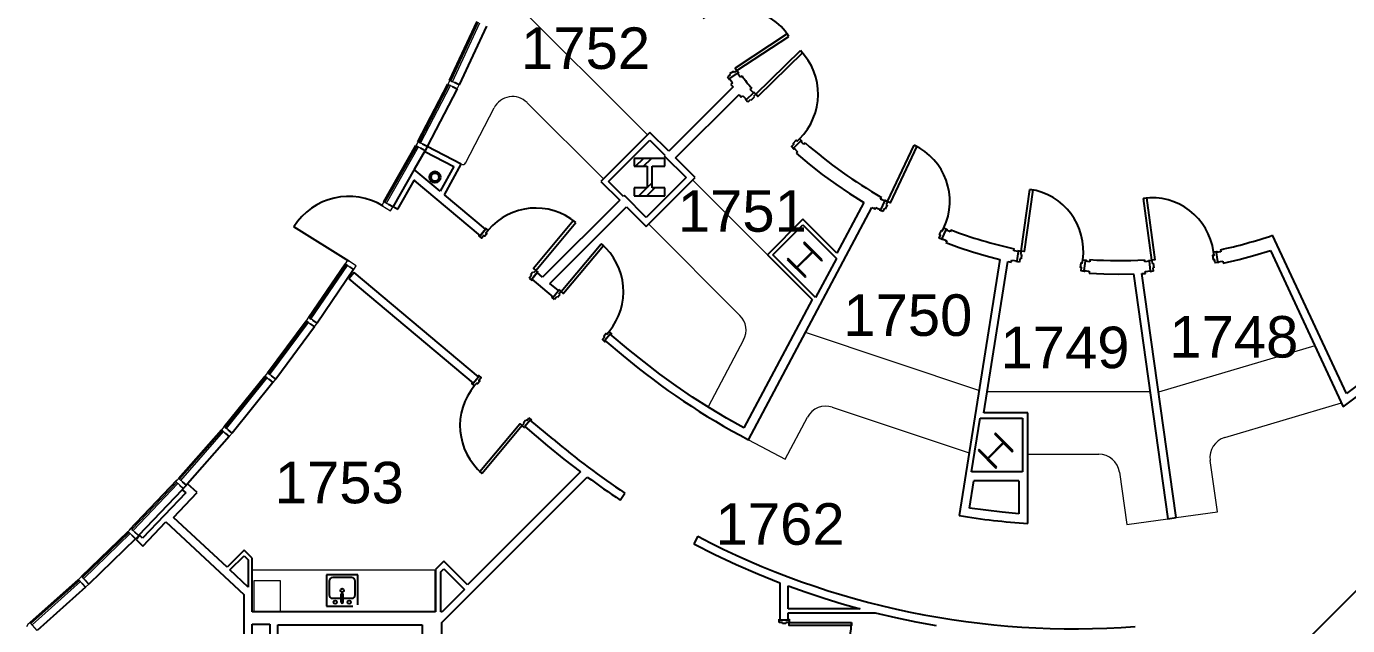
# Model space of a CAD drawing. Header units: inches. Extents: x -59 to 5745, y -269 to 4477.
# Drawn here: x 3 to 766, y 2484 to 2830 of the extents above; entities that cross this region are included whole.
import ezdxf

# ---------------------------------------------------------------- set-up
doc = ezdxf.new("R2010")
doc.units = ezdxf.units.IN
doc.header["$LTSCALE"] = 96
doc.header["$MEASUREMENT"] = 0
for name, color, linetype in [('A-ANNO-ROOM', 4, 'CONTINUOUS'), ('A-COLS', 5, 'CONTINUOUS'), ('A-DOOR', 2, 'CONTINUOUS'), ('A-FLOR-CASE', 3, 'CONTINUOUS'), ('A-FLOR-PFIX', 2, 'CONTINUOUS'), ('A-GLAZ', 2, 'CONTINUOUS'), ('A-WALL-FULL', 6, 'CONTINUOUS')]:
    doc.layers.add(name, color=color, linetype=linetype)
doc.styles.add('Arial', font='arial.ttf')

msp = doc.modelspace()

# ---------------------------------------------------------------- linework, layer by layer
at = {"layer": 'A-COLS'}
for p, q in [((371.43, 2753.88), (353.73, 2753.88)), ((353.73, 2753.88), (353.73, 2749.36)), ((353.73, 2749.36), (361.16, 2749.36)), ((354.47, 2749.36), (358.99, 2753.88)), ((359.08, 2749.36), (363.6, 2753.88)), ((361.16, 2749.36), (361.16, 2736.8)), ((363.99, 2736.8), (363.99, 2749.36)), ((363.99, 2749.36), (371.43, 2749.36)), ((371.43, 2749.36), (371.43, 2753.88)), ((236.56, 2740.88), (236.89, 2741.21)), ((240.43, 2744.75), (240.76, 2745.08)), ((361.16, 2736.8), (353.73, 2736.8)), ((353.73, 2736.8), (353.73, 2732.28)), ((356.4, 2732.28), (360.92, 2736.8)), ((361, 2732.28), (365.52, 2736.8)), ((361.16, 2737.04), (363.99, 2739.87)), ((371.43, 2736.8), (363.99, 2736.8)), ((371.43, 2732.28), (371.43, 2736.8)), ((353.73, 2732.28), (371.43, 2732.28)), ((452, 2705.48), (451.5, 2704.98)), ((451.5, 2704.98), (456.48, 2700)), ((462.27, 2695.21), (452, 2705.48)), ((442.59, 2696.07), (442.09, 2695.57)), ((442.09, 2695.57), (452.36, 2685.3)), ((447.57, 2691.09), (442.59, 2696.07)), ((456.48, 2700), (447.57, 2691.09)), ((447.88, 2690.78), (456.79, 2699.69)), ((456.79, 2699.69), (461.77, 2694.71)), ((456.82, 2699.65), (457.33, 2700.16)), ((459.13, 2697.35), (459.63, 2697.85)), ((461.77, 2694.71), (462.27, 2695.21)), ((447.41, 2690.24), (447.92, 2690.74)), ((452.86, 2685.8), (447.88, 2690.78)), ((449.72, 2687.94), (450.22, 2688.44)), ((452.36, 2685.3), (452.86, 2685.8)), ((562.31, 2595.17), (561.81, 2594.67)), ((572.58, 2584.9), (562.31, 2595.17)), ((566.78, 2589.69), (557.88, 2580.78)), ((558.19, 2580.47), (567.1, 2589.38)), ((561.81, 2594.67), (566.78, 2589.69)), ((563.66, 2592.81), (564.17, 2593.31)), ((567.1, 2589.38), (572.07, 2584.4)), ((552.9, 2585.76), (552.4, 2585.26)), ((552.4, 2585.26), (562.66, 2574.99)), ((557.88, 2580.78), (552.9, 2585.76)), ((554.25, 2583.4), (554.76, 2583.9)), ((563.17, 2575.49), (558.19, 2580.47)), ((570.87, 2585.61), (571.37, 2586.11)), ((572.07, 2584.4), (572.58, 2584.9)), ((561.45, 2576.2), (561.96, 2576.7)), ((562.66, 2574.99), (563.17, 2575.49))]:
    msp.add_line(p, q, dxfattribs=at)
at = {"layer": 'A-COLS', "lineweight": 40}
for radius in [3, 2.54]:
    msp.add_circle((238.56, 2743.08), radius, dxfattribs=at)
at = {"layer": 'A-DOOR'}
for p, q in [((409.14, 2802.15), (407.52, 2801.09)), ((408.76, 2800.11), (413.36, 2803.13)), ((411, 2804.11), (408.8, 2802.67)), ((408.8, 2802.67), (409.14, 2802.15)), ((411.34, 2803.59), (411, 2804.11)), ((412.96, 2804.66), (411.34, 2803.59)), ((414.05, 2802.98), (412.96, 2804.66)), ((413.36, 2803.13), (413.63, 2802.71)), ((413.63, 2802.71), (414.05, 2802.98)), ((407.52, 2801.09), (408.62, 2799.42)), ((408.62, 2799.42), (409.04, 2799.69)), ((409.04, 2799.69), (408.76, 2800.11)), ((417.89, 2787.89), (418.25, 2788.24)), ((419.29, 2786.46), (417.89, 2787.89)), ((418.25, 2788.24), (418.59, 2787.89)), ((418.59, 2787.89), (422.53, 2791.73)), ((420.67, 2787.82), (419.29, 2786.46)), ((421.1, 2787.38), (420.67, 2787.82)), ((422.98, 2789.21), (421.1, 2787.38)), ((422.18, 2792.09), (422.54, 2792.44)), ((422.53, 2791.73), (422.18, 2792.09)), ((422.54, 2792.44), (423.93, 2791.01)), ((423.93, 2791.01), (422.55, 2789.65)), ((422.55, 2789.65), (422.98, 2789.21)), ((496.1, 2724.26), (498.44, 2729.24)), ((498.07, 2724.92), (497.24, 2723.17)), ((497.99, 2729.45), (498.2, 2729.9)), ((498.44, 2729.24), (497.99, 2729.45)), ((498.63, 2724.66), (498.07, 2724.92)), ((498.2, 2729.9), (500.01, 2729.05)), ((499.75, 2727.04), (498.63, 2724.66)), ((500.01, 2729.05), (499.19, 2727.3)), ((499.19, 2727.3), (499.75, 2727.04)), ((495.43, 2724.02), (495.65, 2724.48)), ((497.24, 2723.17), (495.43, 2724.02)), ((495.65, 2724.48), (496.1, 2724.26)), ((188.77, 2694.47), (156.97, 2714.35)), ((574.27, 2694.23), (574.34, 2694.72)), ((574.34, 2694.72), (574.83, 2694.65)), ((574.83, 2694.65), (575.61, 2700.1)), ((575.11, 2700.17), (575.18, 2700.66)), ((575.61, 2700.1), (575.11, 2700.17)), ((575.18, 2700.66), (577.16, 2700.38)), ((576.52, 2695.86), (576.25, 2693.94)), ((577.13, 2695.78), (576.52, 2695.86)), ((577.16, 2700.38), (576.89, 2698.46)), ((576.89, 2698.46), (577.5, 2698.37)), ((577.5, 2698.37), (577.13, 2695.78)), ((650.7, 2694.88), (652.69, 2695.14)), ((650.77, 2694.38), (650.7, 2694.88)), ((651.27, 2694.45), (650.77, 2694.38)), ((652, 2689), (651.27, 2694.45)), ((652.69, 2695.14), (652.94, 2693.22)), ((295.06, 2688.14), (293.78, 2686.6)), ((294.48, 2684.14), (297.61, 2687.88)), ((295.54, 2687.74), (295.06, 2688.14)), ((296.78, 2689.22), (295.54, 2687.74)), ((298.31, 2687.94), (296.78, 2689.22)), ((297.61, 2687.88), (297.99, 2687.56)), ((297.99, 2687.56), (298.31, 2687.94)), ((576.25, 2693.94), (574.27, 2694.23)), ((651.5, 2688.93), (652, 2689)), ((651.57, 2688.43), (651.5, 2688.93)), ((653.55, 2688.7), (651.57, 2688.43)), ((652.94, 2693.22), (653.56, 2693.3)), ((653.91, 2690.7), (653.29, 2690.62)), ((653.29, 2690.62), (653.55, 2688.7)), ((653.56, 2693.3), (653.91, 2690.7)), ((294.25, 2686.21), (293.01, 2684.72)), ((293.01, 2684.72), (294.54, 2683.44)), ((293.78, 2686.6), (294.25, 2686.21)), ((294.86, 2683.82), (294.48, 2684.14)), ((294.54, 2683.44), (294.86, 2683.82)), ((306.14, 2673.7), (306.46, 2674.08)), ((307.67, 2672.42), (306.14, 2673.7)), ((306.46, 2674.08), (306.84, 2673.76)), ((306.84, 2673.76), (309.98, 2677.5)), ((308.92, 2673.9), (307.67, 2672.42)), ((309.39, 2673.5), (308.92, 2673.9)), ((310.68, 2675.04), (309.39, 2673.5)), ((309.59, 2677.82), (309.92, 2678.2)), ((309.98, 2677.5), (309.59, 2677.82)), ((309.92, 2678.2), (311.45, 2676.92)), ((311.45, 2676.92), (310.2, 2675.43)), ((310.2, 2675.43), (310.68, 2675.04)), ((289.77, 2601.36), (291.06, 2602.89)), ((291.06, 2602.89), (291.53, 2602.49)), ((291.53, 2602.49), (292.78, 2603.98)), ((292.78, 2603.98), (294.31, 2602.69)), ((289, 2599.48), (290.25, 2600.96)), ((290.53, 2598.19), (289, 2599.48)), ((290.25, 2600.96), (289.77, 2601.36)), ((293.61, 2602.63), (290.47, 2598.9)), ((290.47, 2598.9), (290.86, 2598.57)), ((290.86, 2598.57), (290.53, 2598.19)), ((293.99, 2602.31), (293.61, 2602.63)), ((294.31, 2602.69), (293.99, 2602.31)), ((437.33, 2485.7), (437.33, 2487.7)), ((437.33, 2487.7), (437.83, 2487.7)), ((439.27, 2485.7), (437.33, 2485.7)), ((437.83, 2487.7), (437.83, 2487.2)), ((437.83, 2487.2), (442.7, 2487.2)), ((439.27, 2485.08), (439.27, 2485.7)), ((441.27, 2485.08), (439.27, 2485.08)), ((441.27, 2485.7), (441.27, 2485.08)), ((443.2, 2485.7), (441.27, 2485.7)), ((442.7, 2487.7), (443.2, 2487.7)), ((442.7, 2487.2), (442.7, 2487.7)), ((443.2, 2487.7), (443.2, 2485.7))]:
    msp.add_line(p, q, dxfattribs=at)
for points in [[(443.06, 2824.4), (442.1, 2825.87), (412, 2806.12), (412.96, 2804.66)], [(449.67, 2816.18), (450.9, 2814.93), (425.16, 2789.76), (423.93, 2791.01)], [(450.14, 2763.49), (449.79, 2763.85), (445.86, 2760), (446.21, 2759.64), (445.85, 2759.29), (444.45, 2760.72), (445.84, 2762.08), (445.4, 2762.53), (447.28, 2764.36), (447.72, 2763.91), (449.1, 2765.27), (450.5, 2763.84)], [(515.35, 2761.62), (516.93, 2760.88), (501.6, 2728.31), (500.01, 2729.05)], [(582.23, 2736.02), (583.97, 2735.77), (578.89, 2700.13), (577.16, 2700.38)], [(647.91, 2730.82), (649.64, 2731.06), (654.42, 2695.37), (652.69, 2695.14)], [(319.92, 2716.8), (318.58, 2717.93), (295.44, 2690.35), (296.78, 2689.22)], [(267.67, 2713.65), (267.35, 2713.27), (267.73, 2712.95), (264.6, 2709.21), (264.22, 2709.53), (263.9, 2709.15), (265.43, 2707.86), (266.67, 2709.35), (267.15, 2708.95), (268.44, 2710.48), (267.96, 2710.88), (269.2, 2712.36)], [(534.18, 2712.41), (533.73, 2712.63), (531.38, 2707.65), (531.84, 2707.44), (531.62, 2706.98), (529.81, 2707.84), (530.64, 2709.59), (530.07, 2709.86), (531.19, 2712.23), (531.76, 2711.96), (532.58, 2713.72), (534.39, 2712.87)], [(334.59, 2704.49), (335.93, 2703.37), (312.79, 2675.79), (311.45, 2676.92)], [(614.71, 2694.53), (614.22, 2694.6), (613.44, 2689.15), (613.94, 2689.08), (613.87, 2688.59), (611.89, 2688.87), (612.16, 2690.79), (611.54, 2690.88), (611.91, 2693.48), (612.53, 2693.39), (612.8, 2695.31), (614.78, 2695.02)], [(690.42, 2699.69), (689.92, 2699.62), (690.65, 2694.17), (691.15, 2694.24), (691.21, 2693.74), (689.23, 2693.48), (688.97, 2695.4), (688.35, 2695.32), (688.01, 2697.92), (688.63, 2698), (688.37, 2699.92), (690.35, 2700.19)], [(340.24, 2652.11), (339.85, 2652.43), (336.72, 2648.69), (337.1, 2648.37), (336.78, 2647.99), (335.25, 2649.28), (336.49, 2650.76), (336.02, 2651.16), (337.3, 2652.69), (337.78, 2652.29), (339.03, 2653.78), (340.56, 2652.49)], [(260.21, 2624.29), (260.6, 2623.96), (263.73, 2627.7), (263.35, 2628.02), (263.67, 2628.4), (265.2, 2627.12), (263.96, 2625.63), (264.43, 2625.23), (263.15, 2623.7), (262.67, 2624.1), (261.42, 2622.62), (259.89, 2623.9)], [(265.86, 2571.9), (264.52, 2573.02), (287.66, 2600.6), (289, 2599.48)], [(479.2, 2485.7), (479.2, 2483.95), (443.2, 2483.95), (443.2, 2485.7)]]:
    msp.add_lwpolyline(points, close=True, dxfattribs=at)
for centre, radius, start, end in [((412.96, 2804.66), 36, 33.2674, 123.2674), ((412.96, 2804.66), 36, 33.2674, 123.2674), ((423.93, 2791.01), 36, 314.35788, 44.35788), ((423.93, 2791.01), 36, 314.35788, 44.35788), ((500.01, 2729.05), 36, 334.78788, 64.78788), ((500.01, 2729.05), 36, 334.78788, 64.78788), ((577.16, 2700.38), 36, 351.89836, 81.89836), ((577.16, 2700.38), 36, 351.89836, 81.89836), ((188.77, 2694.47), 37.5, 57.99289, 147.99289), ((296.78, 2689.22), 36, 50, 140), ((296.78, 2689.22), 36, 50, 140), ((652.69, 2695.14), 36, 7.62836, 97.62836), ((652.69, 2695.14), 36, 7.62836, 97.62836), ((311.45, 2676.92), 36, 320, 50), ((311.45, 2676.92), 36, 320, 50), ((289, 2599.48), 36, 140, 230), ((289, 2599.48), 36, 140, 230), ((443.2, 2485.7), 36, 270, 0), ((443.2, 2485.7), 36, 270, 0)]:
    msp.add_arc(centre, radius, start, end, dxfattribs=at)
at = {"layer": 'A-FLOR-CASE', "lineweight": 9}
for p, q in [((361.32, 2767.51), (279.13, 2849.7)), ((251.33, 2794.11), (251.3, 2794.05)), ((252.46, 2796.4), (252.43, 2796.35)), ((291.82, 2786.1), (335.86, 2742.06)), ((256.16, 2751.24), (272.68, 2783.13)), ((234.06, 2760.75), (234.03, 2760.7)), ((430.61, 2698.22), (387.48, 2741.35)), ((362.02, 2715.9), (414.77, 2663.15)), ((416.88, 2649.03), (396.3, 2610.32)), ((552.81, 2619.73), (452.54, 2653.27)), ((746.91, 2645.57), (656.62, 2618.82)), ((651.68, 2618.95), (557.62, 2618.95)), ((694.87, 2592.6), (762.3, 2612.58)), ((440.81, 2580.09), (453.71, 2604.36)), ((468.12, 2610.1), (547.1, 2583.68)), ((419.62, 2591.36), (440.81, 2580.09)), ((581.08, 2582.95), (622.07, 2582.95)), ((633.95, 2572.62), (638.2, 2542.38)), ((690.56, 2549.74), (686.39, 2579.43)), ((666.8, 2546.4), (690.56, 2549.74)), ((638.2, 2542.38), (661.97, 2545.72)), ((238.7, 2515.95), (132.95, 2515.95)), ((238.7, 2491.7), (238.7, 2515.95)), ((134.1, 2491.95), (134.1, 2509.95)), ((134.1, 2509.95), (149.1, 2509.95)), ((149.1, 2509.95), (149.1, 2491.95)), ((149.1, 2491.95), (134.1, 2491.95))]:
    msp.add_line(p, q, dxfattribs=at)
for centre, radius, start, end in [((283.33, 2777.62), 12, 45, 152.62316), ((254.61, 2752.05), 1.75, 242.6993, 332.62316), ((406.28, 2654.67), 12, 332, 45), ((464.31, 2598.72), 12, 71.5, 152), ((607.6, 2950.09), 400.12, 238.18852, 239.31382), ((607.6, 2950.09), 400.12, 239.87502, 241.56135), ((698.27, 2581.1), 12, 106.5, 188), ((622.07, 2570.95), 12, 8, 90)]:
    msp.add_arc(centre, radius, start, end, dxfattribs=at)
at = {"layer": 'A-FLOR-PFIX'}
for p, q in [((193.95, 2513.2), (175.95, 2513.2)), ((175.95, 2513.2), (175.95, 2495.2)), ((190.45, 2511.7), (179.45, 2511.7)), ((193.95, 2495.95), (193.95, 2513.2)), ((177.45, 2509.7), (177.45, 2501.7)), ((192.45, 2501.7), (192.45, 2509.7)), ((179.45, 2499.7), (184.45, 2499.7)), ((184.45, 2497.45), (184.45, 2502.2)), ((185.45, 2497.45), (185.45, 2502.2)), ((185.45, 2499.7), (190.45, 2499.7)), ((175.95, 2495.2), (191.1, 2495.2))]:
    msp.add_line(p, q, dxfattribs=at)
for centre in [(184.95, 2504.29), (180.95, 2497.45), (188.95, 2497.45)]:
    msp.add_circle(centre, 1, dxfattribs=at)
for centre, radius, start, end in [((179.45, 2509.7), 2, 90, 180), ((190.45, 2509.7), 2, 0, 90), ((179.45, 2501.7), 2, 180, 270), ((184.95, 2502.2), 0.5, 0, 180), ((184.95, 2497.45), 0.5, 180, 0), ((190.45, 2501.7), 2, 270, 0)]:
    msp.add_arc(centre, radius, start, end, dxfattribs=at)
at = {"layer": 'A-GLAZ'}
for p, q in [((247.03, 2798.94), (262.91, 2832.91)), ((268.35, 2830.37), (252.46, 2796.4)), ((228.73, 2763.51), (245.97, 2796.81)), ((251.3, 2794.05), (234.06, 2760.75)), ((248.65, 2795.43), (251.3, 2794.05)), ((252.46, 2796.4), (249.75, 2797.67)), ((209.02, 2728.85), (227.59, 2761.42)), ((232.81, 2758.45), (226.56, 2747.49)), ((230.21, 2759.93), (232.81, 2758.45)), ((234.06, 2760.75), (231.41, 2762.13)), ((214.23, 2725.87), (211.64, 2727.35)), ((214.33, 2726.05), (214.23, 2725.87)), ((165.48, 2662.04), (186.62, 2693.01)), ((191.58, 2689.63), (170.43, 2658.66)), ((189.11, 2691.31), (191.58, 2689.63)), ((141.72, 2630.01), (164.1, 2660.11)), ((168.91, 2656.53), (146.53, 2626.43)), ((166.52, 2658.31), (168.91, 2656.53)), ((170.43, 2658.66), (167.97, 2660.34)), ((116.69, 2598.97), (140.26, 2628.14)), ((142.61, 2626.24), (144.93, 2624.36)), ((146.53, 2626.43), (144.14, 2628.22)), ((144.93, 2624.36), (121.35, 2595.2)), ((90.42, 2568.97), (115.16, 2597.15)), ((117.42, 2595.17), (119.66, 2593.2)), ((121.35, 2595.2), (119.03, 2597.08)), ((119.66, 2593.2), (95.67, 2565.86)), ((62.14, 2539.19), (89.64, 2568.07)), ((91, 2565.14), (93.15, 2563.09)), ((94.91, 2565.03), (92.69, 2566.98)), ((92.56, 2562.44), (67.31, 2535.91)), ((34.36, 2512.26), (61.29, 2538.36)), ((63.39, 2536.2), (65.47, 2534.05)), ((67.31, 2535.91), (65.15, 2537.97)), ((65.47, 2534.05), (38.54, 2507.95)), ((4.66, 2485.65), (32.62, 2510.64)), ((36.62, 2506.17), (8.66, 2481.18)), ((34.63, 2508.39), (36.62, 2506.17)), ((38.54, 2507.95), (36.46, 2510.1))]:
    msp.add_line(p, q, dxfattribs=at)
at = {"layer": 'A-GLAZ', "lineweight": 13}
for p, q in [((263.59, 2832.6), (247.7, 2798.63)), ((248.61, 2798.2), (264.5, 2832.17)), ((246.64, 2796.47), (229.4, 2763.17)), ((230.28, 2762.71), (247.53, 2796.01)), ((247.53, 2796.01), (246.64, 2796.47)), ((247.7, 2798.63), (248.61, 2798.2)), ((229.4, 2763.17), (230.28, 2762.71)), ((228.25, 2761.05), (209.67, 2728.47)), ((210.54, 2727.98), (229.11, 2760.55)), ((229.11, 2760.55), (228.25, 2761.05)), ((209.67, 2728.47), (210.54, 2727.98)), ((187.24, 2692.59), (166.1, 2661.62)), ((166.92, 2661.06), (188.07, 2692.03)), ((188.07, 2692.03), (187.24, 2692.59)), ((164.7, 2659.66), (142.32, 2629.57)), ((143.12, 2628.97), (165.5, 2659.06)), ((165.5, 2659.06), (164.7, 2659.66)), ((166.1, 2661.62), (166.92, 2661.06)), ((140.85, 2627.66), (117.27, 2598.5)), ((118.05, 2597.87), (141.62, 2627.04)), ((141.62, 2627.04), (140.85, 2627.66)), ((142.32, 2629.57), (143.12, 2628.97)), ((115.72, 2596.66), (90.98, 2568.47)), ((91.74, 2567.81), (116.47, 2596)), ((116.47, 2596), (115.72, 2596.66)), ((117.27, 2598.5), (118.05, 2597.87)), ((89.36, 2566.7), (63.51, 2539.53)), ((64.23, 2538.84), (90.08, 2566.01)), ((90.08, 2566.01), (89.36, 2566.7)), ((90.98, 2568.47), (91.74, 2567.81)), ((61.81, 2537.82), (34.88, 2511.72)), ((35.58, 2511), (62.51, 2537.1)), ((62.51, 2537.1), (61.81, 2537.82)), ((63.51, 2539.53), (64.23, 2538.84)), ((34.88, 2511.72), (35.58, 2511)), ((33.12, 2510.08), (5.16, 2485.09)), ((5.83, 2484.35), (33.79, 2509.34)), ((33.79, 2509.34), (33.12, 2510.08)), ((5.16, 2485.09), (5.83, 2484.35))]:
    msp.add_line(p, q, dxfattribs=at)
at = {"layer": 'A-GLAZ', "lineweight": 20, "extrusion": (0, 0, -1)}
for p, q in [((247.07, 2798.99), (245.97, 2796.75)), ((245.97, 2796.75), (251.35, 2794.09)), ((252.46, 2796.34), (247.07, 2798.99)), ((251.35, 2794.09), (252.46, 2796.34)), ((228.78, 2763.55), (227.59, 2761.36)), ((234.05, 2760.69), (228.78, 2763.55)), ((227.59, 2761.36), (232.86, 2758.49)), ((232.86, 2758.49), (234.05, 2760.69)), ((209.07, 2728.88), (207.79, 2726.74)), ((207.79, 2726.74), (212.94, 2723.66)), ((214.22, 2725.81), (209.07, 2728.88)), ((212.94, 2723.66), (214.22, 2725.81)), ((187.98, 2695.04), (186.61, 2692.95)), ((193, 2691.76), (187.98, 2695.04)), ((186.61, 2692.95), (191.63, 2689.67)), ((191.63, 2689.67), (193, 2691.76)), ((165.53, 2662.08), (164.08, 2660.04)), ((164.08, 2660.04), (168.97, 2656.56)), ((170.42, 2658.6), (165.53, 2662.08)), ((168.97, 2656.56), (170.42, 2658.6)), ((141.78, 2630.05), (140.24, 2628.07)), ((140.24, 2628.07), (144.99, 2624.4)), ((146.52, 2626.37), (141.78, 2630.05)), ((144.99, 2624.4), (146.52, 2626.37)), ((116.75, 2599), (115.13, 2597.09)), ((115.13, 2597.09), (119.72, 2593.23)), ((121.33, 2595.14), (116.75, 2599)), ((119.72, 2593.23), (121.33, 2595.14)), ((90.48, 2569), (88.79, 2567.15)), ((88.79, 2567.15), (93.22, 2563.1)), ((94.91, 2564.95), (90.48, 2569)), ((93.22, 2563.1), (94.91, 2564.95)), ((63.02, 2540.07), (61.26, 2538.3)), ((61.26, 2538.3), (65.53, 2534.07)), ((67.29, 2535.85), (63.02, 2540.07)), ((65.53, 2534.07), (67.29, 2535.85)), ((34.42, 2512.28), (32.59, 2510.58)), ((38.51, 2507.89), (34.42, 2512.28)), ((32.59, 2510.58), (36.68, 2506.19)), ((36.68, 2506.19), (38.51, 2507.89)), ((3.42, 2484.54), (2.52, 2483.14)), ((4.66, 2485.65), (3.42, 2484.54)), ((8.66, 2481.18), (4.66, 2485.65))]:
    msp.add_line(p, q, dxfattribs=at)
at = {"layer": 'A-WALL-FULL'}
for p, q in [((413.36, 2803.13), (408.76, 2800.11)), ((414.82, 2800.9), (413.36, 2803.13)), ((415.75, 2801.63), (414.82, 2800.9)), ((410.76, 2795.22), (373.6, 2758.06)), ((408.76, 2800.11), (410.46, 2797.52)), ((410.46, 2797.52), (409.53, 2796.79)), ((409.53, 2796.79), (410.15, 2796.01)), ((410.15, 2796.01), (410.76, 2795.22)), ((420.66, 2793.64), (421.57, 2794.39)), ((422.53, 2791.73), (420.66, 2793.64)), ((377.49, 2754.17), (414.23, 2790.91)), ((414.23, 2790.91), (414.87, 2790.13)), ((414.87, 2790.13), (415.52, 2789.35)), ((415.52, 2789.35), (416.42, 2790.11)), ((416.42, 2790.11), (418.59, 2787.89)), ((418.59, 2787.89), (422.53, 2791.73)), ((362.73, 2768.93), (334.45, 2740.64)), ((338.86, 2740.64), (362.73, 2764.51)), ((373.6, 2758.06), (362.73, 2768.93)), ((362.73, 2764.51), (371.39, 2755.85)), ((449.79, 2763.85), (445.86, 2760)), ((451.66, 2761.94), (449.79, 2763.85)), ((234.05, 2760.69), (232.62, 2757.91)), ((232.62, 2757.91), (249.47, 2749.21)), ((253.76, 2750.51), (234.05, 2760.69)), ((371.39, 2755.85), (370.95, 2755.41)), ((370.95, 2755.41), (383.59, 2742.77)), ((445.86, 2760), (448.03, 2757.78)), ((448.03, 2757.78), (447.26, 2756.89)), ((447.26, 2756.89), (454.66, 2750.66)), ((452.43, 2762.83), (451.66, 2761.94)), ((249.47, 2749.21), (241.54, 2734.92)), ((243.98, 2732.87), (253.76, 2750.51)), ((388.89, 2742.77), (377.49, 2754.17)), ((454.66, 2750.66), (462.27, 2744.69)), ((226.56, 2747.49), (214.33, 2726.05)), ((217.05, 2724.5), (226.54, 2741.15)), ((226.54, 2741.15), (226.85, 2741.7)), ((226.54, 2741.15), (264.6, 2709.21)), ((241.54, 2734.92), (226.56, 2747.49)), ((334.45, 2740.64), (345.32, 2729.77)), ((347.53, 2731.98), (338.86, 2740.64)), ((360.61, 2714.48), (388.89, 2742.77)), ((383.59, 2742.77), (360.61, 2719.78)), ((462.27, 2744.69), (470.07, 2738.98)), ((267.73, 2712.95), (243.98, 2732.87)), ((470.07, 2738.98), (478.07, 2733.54)), ((478.07, 2733.54), (486.25, 2728.38)), ((214.33, 2726.05), (217.05, 2724.5)), ((345.32, 2729.77), (300.77, 2685.22)), ((305, 2681.68), (349.21, 2725.88)), ((347.97, 2732.42), (347.53, 2731.98)), ((360.61, 2719.78), (347.97, 2732.42)), ((349.21, 2725.88), (360.61, 2714.48)), ((419.62, 2591.36), (490.98, 2725.56)), ((486.25, 2728.38), (470.7, 2699.14)), ((490.98, 2725.56), (491.84, 2725.06)), ((491.84, 2725.06), (492.7, 2724.56)), ((492.7, 2724.56), (493.29, 2725.59)), ((493.29, 2725.59), (496.1, 2724.26)), ((496.03, 2730.37), (496.62, 2731.4)), ((498.44, 2729.24), (496.03, 2730.37)), ((496.1, 2724.26), (498.44, 2729.24)), ((451.12, 2718.72), (430.61, 2698.22)), ((470.7, 2699.14), (451.12, 2718.72)), ((264.6, 2709.21), (267.73, 2712.95)), ((433.79, 2698.22), (451.12, 2715.54)), ((451.12, 2715.54), (470.52, 2696.14)), ((533.73, 2712.63), (531.38, 2707.65)), ((536.14, 2711.49), (533.73, 2712.63)), ((536.55, 2712.59), (536.14, 2711.49)), ((531.38, 2707.65), (534.19, 2706.33)), ((534.19, 2706.33), (533.78, 2705.22)), ((533.78, 2705.22), (541.43, 2702.47)), ((541.43, 2702.47), (549.16, 2699.93)), ((765.17, 2617.96), (722.49, 2709.48)), ((430.61, 2698.22), (456.46, 2672.36)), ((458.49, 2673.52), (433.79, 2698.22)), ((470.52, 2696.14), (458.49, 2673.52)), ((564.82, 2695.53), (541.37, 2547.49)), ((549.16, 2699.93), (556.96, 2697.62)), ((555.72, 2606.95), (569.57, 2694.38)), ((556.96, 2697.62), (564.81, 2695.53)), ((569.57, 2694.38), (570.53, 2694.16)), ((571.5, 2693.94), (571.76, 2695.09)), ((571.76, 2695.09), (574.83, 2694.65)), ((572.97, 2700.47), (573.23, 2701.62)), ((575.61, 2700.1), (572.97, 2700.47)), ((574.83, 2694.65), (575.61, 2700.1)), ((614.22, 2694.6), (613.44, 2689.15)), ((616.85, 2694.22), (614.22, 2694.6)), ((616.92, 2695.4), (616.85, 2694.22)), ((648.63, 2694.09), (648.57, 2695.27)), ((651.27, 2694.45), (648.63, 2694.09)), ((652, 2689), (651.27, 2694.45)), ((692.56, 2699.98), (689.92, 2699.62)), ((689.92, 2699.62), (690.65, 2694.17)), ((690.65, 2694.17), (693.73, 2694.58)), ((692.31, 2701.13), (692.56, 2699.98)), ((693.73, 2694.58), (693.98, 2693.43)), ((693.98, 2693.43), (703.12, 2695.57)), ((703.12, 2695.57), (712.2, 2698.01)), ((712.2, 2698.01), (721.18, 2700.75)), ((721.18, 2700.75), (763.29, 2610.44)), ((191.87, 2688), (188.74, 2684.26)), ((263.73, 2627.7), (191.87, 2688)), ((297.61, 2687.88), (294.48, 2684.14)), ((300.77, 2685.22), (297.61, 2687.88)), ((570.53, 2694.16), (571.5, 2693.94)), ((613.44, 2689.15), (616.51, 2688.72)), ((616.51, 2688.72), (616.44, 2687.54)), ((616.44, 2687.54), (624.99, 2687.14)), ((624.99, 2687.14), (633.54, 2687.01)), ((633.54, 2687.01), (642.1, 2687.12)), ((642.1, 2687.12), (661.97, 2545.72)), ((646.99, 2687.31), (647.99, 2687.36)), ((666.8, 2546.4), (646.99, 2687.31)), ((647.99, 2687.36), (648.98, 2687.41)), ((648.92, 2688.58), (652, 2689)), ((648.98, 2687.41), (648.92, 2688.58)), ((188.74, 2684.26), (260.6, 2623.96)), ((294.48, 2684.14), (306.84, 2673.76)), ((309.98, 2677.5), (305, 2681.68)), ((306.84, 2673.76), (309.98, 2677.5)), ((456.46, 2672.36), (417.06, 2598.25)), ((722.38, 2455.77), (932.66, 2666.04)), ((339.85, 2652.43), (336.72, 2648.69)), ((336.72, 2648.69), (347.27, 2639.84)), ((350.41, 2643.57), (339.85, 2652.43)), ((359.35, 2636.29), (350.41, 2643.57)), ((368.5, 2629.26), (359.35, 2636.29)), ((788.81, 2635.77), (765.17, 2617.96)), ((260.6, 2623.96), (263.73, 2627.7)), ((377.84, 2622.51), (368.5, 2629.26)), ((763.29, 2610.44), (791.75, 2631.88)), ((387.38, 2616.02), (377.84, 2622.51)), ((397.1, 2609.81), (387.38, 2616.02)), ((406.99, 2603.89), (397.1, 2609.81)), ((417.05, 2598.25), (406.99, 2603.89)), ((548.55, 2572.84), (553.46, 2603.83)), ((553.46, 2603.83), (577.95, 2603.83)), ((581.08, 2606.95), (555.72, 2606.95)), ((577.95, 2603.83), (577.95, 2572.84)), ((581.08, 2542.95), (581.08, 2606.95)), ((293.61, 2602.63), (290.47, 2598.9)), ((290.47, 2598.9), (303.64, 2587.85)), ((306.78, 2591.58), (293.61, 2602.63)), ((303.64, 2587.85), (313.04, 2580.17)), ((313.04, 2580.17), (322.62, 2572.73)), ((322.62, 2572.73), (257.4, 2507.5)), ((577.95, 2572.84), (548.55, 2572.84)), ((95.67, 2565.86), (92.55, 2562.44)), ((101.19, 2560.82), (95.67, 2565.86)), ((242.58, 2485.79), (326.57, 2569.78)), ((547.38, 2551.86), (549.87, 2567.59)), ((575.83, 2567.59), (549.87, 2567.59)), ((575.83, 2567.59), (575.83, 2548.59)), ((94.59, 2560.59), (69.65, 2534.39)), ((87.53, 2546.47), (101.19, 2560.82)), ((92.55, 2562.44), (94.59, 2560.59)), ((345.58, 2556.44), (348.28, 2560.5)), ((556.83, 2550.55), (547.38, 2551.86)), ((566.32, 2549.46), (556.83, 2550.55)), ((575.83, 2548.59), (566.32, 2549.46)), ((69.72, 2529.92), (83.08, 2543.96)), ((83.08, 2543.96), (128.08, 2502)), ((118.48, 2517.61), (87.53, 2546.47)), ((661.97, 2545.72), (666.8, 2546.4)), ((68.08, 2535.94), (65.89, 2533.72)), ((69.65, 2534.39), (68.08, 2535.94)), ((390.37, 2535.56), (388.11, 2531.24)), ((65.89, 2533.72), (69.72, 2529.92)), ((128.32, 2527.45), (118.48, 2517.61)), ((132.95, 2522.82), (128.32, 2527.45)), ((388.11, 2531.24), (400.29, 2525.08)), ((120.13, 2516.07), (128.32, 2524.27)), ((128.32, 2524.27), (130.7, 2521.89)), ((130.7, 2521.89), (130.7, 2506.21)), ((132.95, 2491.95), (132.95, 2522.82)), ((243.7, 2521.2), (238.83, 2516.33)), ((257.4, 2507.5), (243.7, 2521.2)), ((400.29, 2525.08), (412.64, 2519.27)), ((412.64, 2519.27), (425.16, 2513.83)), ((130.7, 2506.21), (120.13, 2516.07)), ((238.83, 2516.33), (238.83, 2491.95)), ((241.95, 2515.04), (243.7, 2516.78)), ((241.95, 2491.95), (241.95, 2515.04)), ((243.7, 2516.78), (255.63, 2504.85)), ((425.16, 2513.83), (437.83, 2508.74)), ((255.63, 2504.85), (242.73, 2491.95)), ((437.83, 2508.74), (437.83, 2487.2)), ((442.7, 2493.58), (442.7, 2506.9)), ((442.7, 2506.9), (452.98, 2503.21)), ((128.08, 2502), (128.08, 2400.33)), ((452.98, 2503.21), (463.34, 2499.76)), ((463.34, 2499.76), (473.77, 2496.55)), ((473.77, 2496.55), (484.28, 2493.58)), ((238.83, 2491.95), (132.95, 2491.95)), ((242.73, 2491.95), (241.95, 2491.95)), ((484.28, 2493.58), (442.7, 2493.58)), ((442.7, 2487.2), (442.7, 2491.33)), ((442.7, 2491.33), (492.93, 2491.33)), ((492.93, 2491.33), (504.58, 2488.57)), ((504.58, 2488.57), (516.3, 2486.11)), ((132.95, 2400.33), (132.95, 2484.7)), ((132.95, 2484.7), (143.2, 2484.7)), ((143.2, 2484.7), (143.2, 2400.33)), ((147.7, 2400.58), (147.7, 2484.45)), ((147.7, 2484.45), (231.08, 2484.45)), ((231.08, 2484.45), (231.08, 2459.33)), ((242.58, 2443.7), (242.58, 2485.79)), ((437.83, 2487.2), (442.7, 2487.2)), ((516.3, 2486.11), (528.08, 2483.95))]:
    msp.add_line(p, q, dxfattribs=at)
for centre, radius, start, end in [((633.88, 2971.13), 276.25, 217.84936, 219.77544), ((633.88, 2971.13), 276.25, 228.94031, 240.20544), ((633.88, 2971.13), 276.25, 249.37031, 257.3164), ((633.88, 2971.13), 276.25, 282.21031, 288.70807), ((633.88, 2971.13), 276.25, 266.48031, 273.0464), ((607.6, 2950.09), 405, 230, 242.34484), ((607.6, 2950.09), 468, 230, 236.35118), ((607.6, 2950.09), 472.87, 233.53715, 236.35118), ((608.06, 2955.32), 413.25, 260.71282, 266.25659), ((607.6, 2950.09), 468, 242.34332, 274.34957)]:
    msp.add_arc(centre, radius, start, end, dxfattribs=at)

# ---------------------------------------------------------------- texts
at = {"layer": 'A-ANNO-ROOM', "style": 'Arial'}
for s, p in [('1752', (288.28, 2805.59)), ('1751', (378.85, 2711.51)), ('1750', (474.46, 2651.33)), ('1749', (565.23, 2632.68)), ('1748', (662.79, 2638.8)), ('1753', (145.98, 2554.59)), ('1762', (400.65, 2530.66))]:
    msp.add_text(s, height=24, dxfattribs=at).set_placement(p)

doc.saveas('drawing.dxf')
